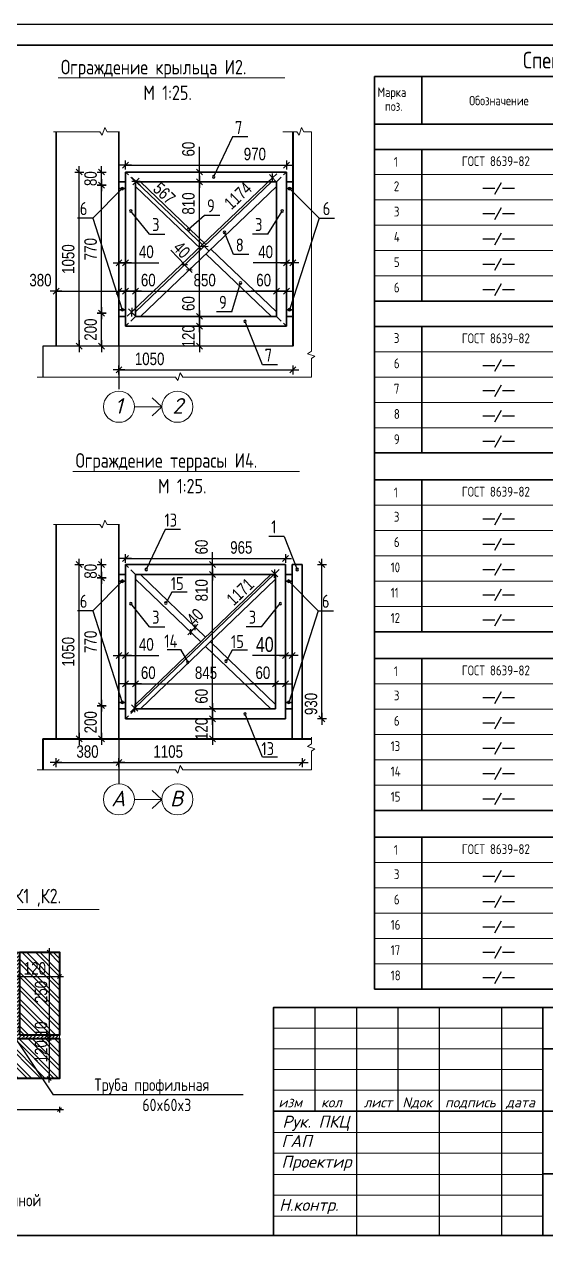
# Model space of a CAD drawing. Extents: x -12289450 to -10763036, y -7834513 to -6150123.
# Drawn here: x -11080028 to -11073734, y -7686924 to -7672261 of the extents above; entities that cross this region are included whole.
import ezdxf

# ---------------------------------------------------------------- set-up
doc = ezdxf.new("R2010")
doc.units = 0
doc.header["$LTSCALE"] = 25
doc.linetypes.add('CENTER', pattern=[50.8, 31.75, -6.35, 6.35, -6.35])
doc.linetypes.add('HIDDEN2', pattern=[4.7625, 3.175, -1.5875])
for name, color, linetype in [('004-ВСПЛИНИИ', 15, 'Continuous'), ('005-РАЗМЕРЫ', 252, 'Continuous'), ('008-ШТРИХОВКА', 252, 'Continuous'), ('014-ОСИ', 251, 'CENTER'), ('Annotation - Text', 7, 'Continuous'), ('ArchiCAD', 7, 'Continuous'), ('EEE', 7, 'Continuous'), ('kassa', 7, 'Continuous'), ('Новое', 51, 'Continuous')]:
    doc.layers.add(name, color=color, linetype=linetype)
doc.layers.add('Рамка', color=7, linetype='Continuous', lineweight=0)
doc.layers.add('СТЕНЫ', color=5, linetype='Continuous', lineweight=40)
doc.styles.add('gismo', font='isocpeui.ttf')
doc.styles.add('GOST 2.304', font='cs_gost2304.shx')
doc.styles.add('TXT0', font='txt', dxfattribs={"width": 0.8})

# ---------------------------------------------------------------- blocks, each defined once
blk = doc.blocks.new('A8MITTA', base_point=(3180, 3140))
for p, q in [((3160, 3140), (3200, 3140)), ((3170, 3130), (3190, 3150)), ((3180, 3155), (3180, 3125))]:
    blk.add_line(p, q)

msp = doc.modelspace()

# ---------------------------------------------------------------- hatches: boundary and pattern name
at = {"layer": '005-РАЗМЕРЫ', "ltscale": 4}
h = msp.add_hatch(dxfattribs=at)
h.set_pattern_fill('ANSI32', color=256, scale=12, angle=90, style=0)
h.set_pattern_definition([(135, (-11081121.85, -7684967.11), (-80.8223, -80.8223), []), (135, (-11081121.85, -7684913.23), (-80.822, -80.822), [])])
h.paths.add_polyline_path([(-11080121.8, -7683447.1), (-11081121.8, -7683447.1), (-11081121.8, -7683738.3), (-11081073.8, -7683738.3), (-11080121.8, -7683738.3)])
h.paths.add_polyline_path([(-11080361.8, -7683738.3), (-11081121.8, -7683738.3), (-11081121.8, -7683774.3), (-11081121.8, -7683927.1), (-11080361.8, -7683927.1)])
h.paths.add_polyline_path([(-11080121.8, -7683738.3), (-11080129.8, -7683738.3), (-11080169.8, -7683738.3), (-11080361.8, -7683738.3), (-11080361.8, -7683927.1), (-11080121.8, -7683927.1)])
h.paths.add_polyline_path([(-11079728.7, -7683447.1), (-11079764.7, -7683447.1), (-11080081.8, -7683447.1), (-11080081.8, -7683738.3), (-11080033.8, -7683738.3), (-11079728.7, -7683738.3)])
h.paths.add_polyline_path([(-11079728.7, -7683738.3), (-11080081.8, -7683738.3), (-11080081.8, -7684207), (-11079728.7, -7684207.1)])
h.paths.add_polyline_path([(-11079601.8, -7683738.3), (-11079649.8, -7683738.3), (-11079728.7, -7683738.3), (-11079728.7, -7684207.1), (-11079601.8, -7684207.1)])
h.paths.add_polyline_path([(-11079601.8, -7683447.1), (-11079728.7, -7683447.1), (-11079728.7, -7683495.1), (-11079728.7, -7683738.3), (-11079601.8, -7683738.3), (-11079601.8, -7683702.3)])
h.paths.add_polyline_path([(-11079601.8, -7684207.1), (-11079728.7, -7684207.1), (-11079728.7, -7684447.1), (-11079601.8, -7684447.1)])
h.paths.add_polyline_path([(-11079728.7, -7684207.1), (-11080081.8, -7684207), (-11080081.8, -7684447.1), (-11079728.7, -7684447.1), (-11079728.7, -7684439.1), (-11079728.7, -7684399.1)])
h.paths.add_polyline_path([(-11080641.8, -7684206.9), (-11081121.8, -7684206.8), (-11081121.8, -7684431.1), (-11081073.8, -7684431.1), (-11080641.8, -7684431.1), (-11080641.8, -7684395.1)])
h.paths.add_polyline_path([(-11080641.8, -7683967.1), (-11081121.8, -7683967.1), (-11081121.8, -7684206.8), (-11080641.8, -7684206.9)])
h.paths.add_polyline_path([(-11080641.8, -7684431.1), (-11080689.8, -7684431.1), (-11081121.8, -7684431.1), (-11081121.8, -7684467.1), (-11081121.8, -7684967.1), (-11080641.8, -7684967.1)])
h.paths.add_polyline_path([(-11080361.8, -7684487.1), (-11080601.8, -7684487.1), (-11080601.8, -7684702.8), (-11080597.6, -7684707.1), (-11080601.8, -7684707.1), (-11080601.8, -7684967.1), (-11080361.8, -7684967.1)])
h.paths.add_polyline_path([(-11080135.1, -7684487.1), (-11080361.8, -7684487.1), (-11080361.8, -7684967.1), (-11079814.7, -7684967.1)])
h.paths.add_polyline_path([(-11079728.7, -7684487.1), (-11080135.1, -7684487.1), (-11079814.7, -7684967.1), (-11079728.7, -7684967.1), (-11079728.7, -7684919.1)])
h.paths.add_polyline_path([(-11079601.8, -7684487.1), (-11079728.7, -7684487.1), (-11079728.7, -7684535.1), (-11079728.7, -7684967.1), (-11079692.7, -7684967.1), (-11079601.8, -7684967.1)])
h.paths.add_polyline_path([(-11080884.4, -7683552.3), (-11080584.4, -7683552.3), (-11080584.4, -7683732.3), (-11080884.4, -7683732.3)], flags=24)
h.paths.add_polyline_path([(-11080295, -7683552.3), (-11080123, -7683552.3), (-11080123, -7683732.3), (-11080295, -7683732.3)], flags=24)
h.paths.add_polyline_path([(-11080033.7, -7683552.3), (-11079765.7, -7683552.3), (-11079765.7, -7683732.3), (-11080033.7, -7683732.3)], flags=24)
h.paths.add_polyline_path([(-11079914.7, -7684075.6), (-11079914.7, -7683775.6), (-11079734.7, -7683775.6), (-11079734.7, -7684075.6)], flags=24)
h.paths.add_polyline_path([(-11079914.7, -7684457.1), (-11079914.7, -7684285.1), (-11079734.7, -7684285.1), (-11079734.7, -7684457.1)], flags=9)
h.paths.add_polyline_path([(-11081073.7, -7684245.1), (-11080805.7, -7684245.1), (-11080805.7, -7684425.1), (-11081073.7, -7684425.1)], flags=24)
h.paths.add_polyline_path([(-11079914.7, -7684774.9), (-11079914.7, -7684506.9), (-11079734.7, -7684506.9), (-11079734.7, -7684774.9)], flags=24)
at = {"layer": '008-ШТРИХОВКА', "ltscale": 4}
h = msp.add_hatch(dxfattribs=at)
h.set_pattern_fill('ANSI35', color=256, scale=10, style=0)
h.set_pattern_definition([(45, (-11081121.85, -7684967.11), (-44.9013, 44.9013), []), (45, (-11081076.95, -7684967.11), (-44.9013, 44.9013), [79.375, -15.875, 0, -15.875])])
h.paths.add_polyline_path([(-11080081.8, -7683738.3), (-11080121.8, -7683738.3), (-11080121.8, -7683927.1), (-11080361.8, -7683927.1), (-11080361.8, -7684047.1), (-11080201.8, -7684047.1), (-11080201.8, -7684207), (-11080081.8, -7684207)])
h.paths.add_polyline_path([(-11080361.8, -7683927.1), (-11081121.8, -7683927.1), (-11081121.8, -7683967.1), (-11080641.8, -7683967.1), (-11080641.8, -7684206.9), (-11080521.8, -7684206.9), (-11080521.8, -7684047.1), (-11080361.8, -7684047.1)])
h.paths.add_polyline_path([(-11080521.8, -7684206.9), (-11080641.8, -7684206.9), (-11080641.8, -7684967.1), (-11080601.8, -7684967.1), (-11080601.8, -7684487.1), (-11080361.8, -7684487.1), (-11080361.8, -7684367.1), (-11080521.8, -7684367.1)])
h.paths.add_polyline_path([(-11080081.8, -7684207), (-11080201.8, -7684207), (-11080201.8, -7684367.1), (-11080215.2, -7684367.1), (-11080135.1, -7684487.1), (-11079728.7, -7684487.1), (-11079728.7, -7684447.1), (-11080081.8, -7684447.1)])
h.paths.add_polyline_path([(-11080215.2, -7684367.1), (-11080361.8, -7684367.1), (-11080361.8, -7684487.1), (-11080135.1, -7684487.1)])
h.paths.add_polyline_path([(-11079601.8, -7684447.1), (-11079728.7, -7684447.1), (-11079728.7, -7684487.1), (-11079601.8, -7684487.1)])
h.paths.add_polyline_path([(-11080081.8, -7683447.1), (-11080121.8, -7683447.1), (-11080121.8, -7683738.3), (-11080081.8, -7683738.3)])

# ---------------------------------------------------------------- linework, layer by layer
at = {"lineweight": 25, "ltscale": 20}
for p, q in [((-11077513.6, -7673619.3), (-11077742.7, -7674099.4)), ((-11077328.9, -7673619.3), (-11077513.6, -7673619.3)), ((-11079201.5, -7674597.2), (-11078844.7, -7674241.4)), ((-11076469.6, -7674597.2), (-11076826.5, -7674241.4)), ((-11079201.5, -7674597.2), (-11079386.2, -7674597.2)), ((-11079201.5, -7674597.2), (-11078844.7, -7675701.4)), ((-11078516.2, -7674789.1), (-11078741.6, -7674511.6)), ((-11077850.9, -7674564.1), (-11078045.6, -7674736.2)), ((-11077666.3, -7674564.1), (-11077850.9, -7674564.1)), ((-11077086.9, -7674789.1), (-11076915, -7674511.6)), ((-11076469.6, -7674597.2), (-11076826.5, -7675701.4)), ((-11076469.6, -7674597.2), (-11076284.9, -7674597.2)), ((-11078516.2, -7674789.1), (-11078331.5, -7674789.1)), ((-11077503.5, -7675036.3), (-11077611.1, -7674768.5)), ((-11077086.9, -7674789.1), (-11077271.6, -7674789.1)), ((-11077318.9, -7675036.3), (-11077503.5, -7675036.3)), ((-11077521.2, -7675727), (-11077418, -7675378.4)), ((-11077521.2, -7675727), (-11077705.8, -7675727)), ((-11077154.6, -7676364), (-11077363.6, -7675842.5)), ((-11076969.9, -7676364), (-11077154.6, -7676364)), ((-11078326.7, -7678352.5), (-11078555.8, -7678832.5)), ((-11078142, -7678352.5), (-11078326.7, -7678352.5)), ((-11076892.5, -7678433.3), (-11077077.2, -7678433.3)), ((-11076892.5, -7678433.3), (-11076733.8, -7678832.5)), ((-11079201.5, -7679330.4), (-11078844.7, -7678974.6)), ((-11076479.6, -7679330.4), (-11076836.5, -7678974.6)), ((-11078244.9, -7679104.3), (-11078319.2, -7679237.7)), ((-11078060.2, -7679104.3), (-11078244.9, -7679104.3)), ((-11078516.2, -7679522.3), (-11078741.6, -7679244.8)), ((-11077163.1, -7679522.3), (-11076937.7, -7679244.8)), ((-11079201.5, -7679330.4), (-11079386.2, -7679330.4)), ((-11079201.5, -7679330.4), (-11078844.7, -7680434.6)), ((-11076479.6, -7679330.4), (-11076836.5, -7680434.6)), ((-11076479.6, -7679330.4), (-11076294.9, -7679330.4)), ((-11078516.2, -7679522.3), (-11078331.5, -7679522.3)), ((-11077163.1, -7679522.3), (-11077347.8, -7679522.3)), ((-11078301.4, -7679797.1), (-11078141.6, -7679797.1)), ((-11078141.6, -7679797.1), (-11078055, -7679951.7)), ((-11077518.4, -7679804.1), (-11077592.7, -7679937.5)), ((-11077333.8, -7679804.1), (-11077518.4, -7679804.1)), ((-11077154.6, -7681097.2), (-11077363.6, -7680575.7)), ((-11076969.9, -7681097.2), (-11077154.6, -7681097.2)), ((-11080241.8, -7684327.1), (-11079681, -7685167.6)), ((-11077385.1, -7685167.6), (-11079681, -7685167.6))]:
    msp.add_line(p, q, dxfattribs=at)
for centre, start, end in [((-11077742.7, -7674099.4), 0, 180), ((-11077742.7, -7674099.4), 180, 0), ((-11078844.7, -7674241.4), 0, 180), ((-11078844.7, -7674241.4), 180, 0), ((-11076826.5, -7674241.4), 0, 180), ((-11076826.5, -7674241.4), 180, 0), ((-11078741.6, -7674511.6), 0, 180), ((-11078741.6, -7674511.6), 180, 0), ((-11076915, -7674511.6), 0, 180), ((-11076915, -7674511.6), 180, 0), ((-11078045.6, -7674736.2), 0, 180), ((-11078045.6, -7674736.2), 180, 0), ((-11077611.1, -7674768.5), 0, 180), ((-11077611.1, -7674768.5), 180, 0), ((-11077418, -7675378.4), 0, 180), ((-11077418, -7675378.4), 180, 0), ((-11078844.7, -7675701.4), 0, 180), ((-11078844.7, -7675701.4), 180, 0), ((-11076826.5, -7675701.4), 0, 180), ((-11076826.5, -7675701.4), 180, 0), ((-11077363.6, -7675842.5), 0, 180), ((-11077363.6, -7675842.5), 180, 0), ((-11078555.8, -7678832.5), 0, 180), ((-11078555.8, -7678832.5), 180, 0), ((-11076733.8, -7678832.5), 0, 180), ((-11076733.8, -7678832.5), 180, 0), ((-11078844.7, -7678974.6), 0, 180), ((-11078844.7, -7678974.6), 180, 0), ((-11076836.5, -7678974.6), 0, 180), ((-11076836.5, -7678974.6), 180, 0), ((-11078741.6, -7679244.8), 0, 180), ((-11078741.6, -7679244.8), 180, 0), ((-11078319.2, -7679237.7), 0, 180), ((-11078319.2, -7679237.7), 180, 0), ((-11076937.7, -7679244.8), 0, 180), ((-11076937.7, -7679244.8), 180, 0), ((-11078055, -7679951.7), 0, 180), ((-11078055, -7679951.7), 180, 0), ((-11077592.7, -7679937.5), 0, 180), ((-11077592.7, -7679937.5), 180, 0), ((-11078844.7, -7680434.6), 0, 180), ((-11078844.7, -7680434.6), 180, 0), ((-11076836.5, -7680434.6), 0, 180), ((-11076836.5, -7680434.6), 180, 0), ((-11077363.6, -7680575.7), 0, 180), ((-11077363.6, -7680575.7), 180, 0)]:
    msp.add_arc(centre, 15, start, end, dxfattribs=at)
at = {"layer": '004-ВСПЛИНИИ', "color": 0, "lineweight": 0}
for p, q in [((-11079676.5, -7673556), (-11079115.2, -7673556)), ((-11079115.2, -7673556), (-11079087.1, -7673596.7)), ((-11079087.1, -7673596.7), (-11079056.4, -7673506.5)), ((-11079056.4, -7673506.5), (-11079027.4, -7673556)), ((-11079027.4, -7673556), (-11078879.2, -7673556)), ((-11076908.4, -7673556), (-11076739.8, -7673556)), ((-11076739.8, -7673556), (-11076711.7, -7673596.7)), ((-11076711.7, -7673596.7), (-11076680.9, -7673506.5)), ((-11076680.9, -7673506.5), (-11076651.9, -7673556)), ((-11076651.9, -7673556), (-11076561.3, -7673556)), ((-11076561.3, -7676202.9), (-11076561.3, -7673556)), ((-11076610.7, -7676231.8), (-11076561.3, -7676202.9)), ((-11076520.6, -7676262.6), (-11076610.7, -7676231.8)), ((-11076561.3, -7676290.7), (-11076520.6, -7676262.6)), ((-11076561.3, -7676513.6), (-11076561.3, -7676290.7)), ((-11079870.7, -7676513.6), (-11078203.3, -7676513.6)), ((-11078203.3, -7676513.6), (-11078175.2, -7676554.4)), ((-11078175.2, -7676554.4), (-11078144.4, -7676464.2)), ((-11078144.4, -7676464.2), (-11078115.4, -7676513.6)), ((-11078115.4, -7676513.6), (-11076561.3, -7676513.6)), ((-11079087.1, -7678329.9), (-11079056.4, -7678239.7)), ((-11079056.4, -7678239.7), (-11079027.4, -7678289.2)), ((-11079676.5, -7678289.2), (-11079115.2, -7678289.2)), ((-11079115.2, -7678289.2), (-11079087.1, -7678329.9)), ((-11079027.4, -7678289.2), (-11078879.2, -7678289.2)), ((-11076561.3, -7680936), (-11076561.3, -7680852.2)), ((-11076610.7, -7680965), (-11076561.3, -7680936)), ((-11076520.6, -7680995.8), (-11076610.7, -7680965)), ((-11076561.3, -7681023.9), (-11076520.6, -7680995.8)), ((-11076561.3, -7681246.8), (-11076561.3, -7681023.9)), ((-11078175.2, -7681287.5), (-11078144.4, -7681197.3)), ((-11078144.4, -7681197.3), (-11078115.4, -7681246.8)), ((-11079870.7, -7681246.8), (-11078203.3, -7681246.8)), ((-11078203.3, -7681246.8), (-11078175.2, -7681287.5)), ((-11078115.4, -7681246.8), (-11076561.3, -7681246.8))]:
    msp.add_line(p, q, dxfattribs=at)
at = {"layer": '004-ВСПЛИНИИ', "color": 12, "lineweight": 35}
for p, q in [((-11078884.7, -7674161.4), (-11078804.7, -7674161.4)), ((-11078884.7, -7674241.4), (-11078884.7, -7674161.4)), ((-11078804.7, -7674041.4), (-11076864.7, -7674041.4)), ((-11078804.7, -7675901.4), (-11078804.7, -7674041.4)), ((-11078804.7, -7674161.4), (-11078804.7, -7674241.4)), ((-11078684.7, -7675726.2), (-11077042.7, -7674161.4)), ((-11078626.7, -7674161.4), (-11078684.7, -7674161.4)), ((-11078684.7, -7674161.4), (-11078684.7, -7674216.7)), ((-11078684.7, -7674161.4), (-11076984.7, -7674161.4)), ((-11078684.7, -7675781.4), (-11078684.7, -7674161.4)), ((-11077834.7, -7674916.2), (-11078626.7, -7674161.4)), ((-11077042.7, -7674161.4), (-11076984.7, -7674161.4)), ((-11076984.7, -7674161.4), (-11076984.7, -7674216.7)), ((-11076984.7, -7674161.4), (-11076984.7, -7675781.4)), ((-11076864.7, -7674041.4), (-11076864.7, -7675901.4)), ((-11076784.7, -7674161.4), (-11076864.7, -7674161.4)), ((-11076864.7, -7674161.4), (-11076864.7, -7674241.4)), ((-11076784.7, -7674241.4), (-11076784.7, -7674161.4)), ((-11078804.7, -7674241.4), (-11078884.7, -7674241.4)), ((-11078684.7, -7674216.7), (-11077892.7, -7674971.4)), ((-11076984.7, -7674216.7), (-11078626.7, -7675781.4)), ((-11076864.7, -7674241.4), (-11076784.7, -7674241.4)), ((-11077834.7, -7675026.7), (-11077042.7, -7675781.4)), ((-11076984.7, -7675726.2), (-11077776.7, -7674971.4)), ((-11078804.7, -7675701.4), (-11078884.7, -7675701.4)), ((-11078884.7, -7675701.4), (-11078884.7, -7675781.4)), ((-11078884.7, -7675781.4), (-11078804.7, -7675781.4)), ((-11078804.7, -7675781.4), (-11078804.7, -7675701.4)), ((-11078684.7, -7675781.4), (-11078684.7, -7675726.2)), ((-11078626.7, -7675781.4), (-11078684.7, -7675781.4)), ((-11076984.7, -7675781.4), (-11078684.7, -7675781.4)), ((-11077042.7, -7675781.4), (-11076984.7, -7675781.4)), ((-11076984.7, -7675781.4), (-11076984.7, -7675726.2)), ((-11076864.7, -7675781.4), (-11076864.7, -7675701.4)), ((-11076864.7, -7675701.4), (-11076784.7, -7675701.4)), ((-11076784.7, -7675781.4), (-11076864.7, -7675781.4)), ((-11076784.7, -7675701.4), (-11076784.7, -7675781.4)), ((-11076864.7, -7675901.4), (-11078804.7, -7675901.4)), ((-11078804.7, -7678774.6), (-11076874.7, -7678774.6)), ((-11078804.7, -7680634.6), (-11078804.7, -7678774.6)), ((-11076874.7, -7678774.6), (-11076874.7, -7680634.6)), ((-11076794.7, -7680874.6), (-11076794.7, -7678774.6)), ((-11076794.7, -7678774.6), (-11076674.7, -7678774.6)), ((-11076674.7, -7678774.6), (-11076674.7, -7680874.6)), ((-11078884.7, -7678894.6), (-11078804.7, -7678894.6)), ((-11078884.7, -7678974.6), (-11078884.7, -7678894.6)), ((-11078804.7, -7678974.6), (-11078884.7, -7678974.6)), ((-11078804.7, -7678894.6), (-11078804.7, -7678974.6)), ((-11078626.9, -7678894.6), (-11078684.7, -7678894.6)), ((-11078684.7, -7678894.6), (-11078684.7, -7678950)), ((-11078684.7, -7680459.4), (-11077052.5, -7678894.6)), ((-11078684.7, -7678894.6), (-11076994.7, -7678894.6)), ((-11078684.7, -7680514.6), (-11078684.7, -7678894.6)), ((-11078684.7, -7678950), (-11077897.4, -7679704.7)), ((-11077839.7, -7679649.3), (-11078626.9, -7678894.6)), ((-11076994.7, -7678950), (-11078626.9, -7680514.6)), ((-11077052.5, -7678894.6), (-11076994.7, -7678894.6)), ((-11076994.7, -7678894.6), (-11076994.7, -7678950)), ((-11076994.7, -7678894.6), (-11076994.7, -7680514.6)), ((-11076794.7, -7678894.6), (-11076874.7, -7678894.6)), ((-11076874.7, -7678894.6), (-11076874.7, -7678974.6)), ((-11076874.7, -7678974.6), (-11076794.7, -7678974.6)), ((-11076794.7, -7678974.6), (-11076794.7, -7678894.6)), ((-11076994.7, -7680459.4), (-11077781.9, -7679704.7)), ((-11077839.7, -7679760), (-11077052.5, -7680514.6)), ((-11078804.7, -7680434.6), (-11078884.7, -7680434.6)), ((-11078884.7, -7680434.6), (-11078884.7, -7680514.6)), ((-11078804.7, -7680514.6), (-11078804.7, -7680434.6)), ((-11078684.7, -7680514.6), (-11078684.7, -7680459.4)), ((-11076994.7, -7680514.6), (-11076994.7, -7680459.4)), ((-11076874.7, -7680514.6), (-11076874.7, -7680434.6)), ((-11076874.7, -7680434.6), (-11076794.7, -7680434.6)), ((-11076794.7, -7680434.6), (-11076794.7, -7680514.6)), ((-11078884.7, -7680514.6), (-11078804.7, -7680514.6)), ((-11078626.9, -7680514.6), (-11078684.7, -7680514.6)), ((-11076994.7, -7680514.6), (-11078684.7, -7680514.6)), ((-11077052.5, -7680514.6), (-11076994.7, -7680514.6)), ((-11076794.7, -7680514.6), (-11076874.7, -7680514.6)), ((-11076874.7, -7680634.6), (-11078804.7, -7680634.6)), ((-11076674.7, -7680874.6), (-11076794.7, -7680874.6))]:
    msp.add_line(p, q, dxfattribs=at)
at = {"layer": '004-ВСПЛИНИИ', "color": 12, "linetype": 'HIDDEN2', "lineweight": 0}
for p, q in [((-11078684.7, -7674161.4), (-11078804.7, -7674041.4)), ((-11076984.7, -7674161.4), (-11076864.7, -7674041.4)), ((-11078684.7, -7675781.4), (-11078804.7, -7675901.4)), ((-11076984.7, -7675781.4), (-11076864.7, -7675901.4)), ((-11078684.7, -7678894.6), (-11078804.7, -7678774.6)), ((-11078684.7, -7680514.6), (-11078804.7, -7680634.6))]:
    msp.add_line(p, q, dxfattribs=at)
at = {"layer": '005-РАЗМЕРЫ', "ltscale": 1.2}
for p, q in [((-11077914.2, -7674041.4), (-11077914.2, -7673737.8)), ((-11078804.7, -7673957.7), (-11076864.7, -7673957.7)), ((-11079364.9, -7676137.8), (-11079364.9, -7674045)), ((-11079094.9, -7674197.8), (-11079094.9, -7674045)), ((-11078729.8, -7675728.9), (-11077035, -7674113.8)), ((-11078676.5, -7674158.1), (-11077860.7, -7674935.5)), ((-11077914.2, -7674157.8), (-11077914.2, -7674045)), ((-11077914.2, -7675777.8), (-11077914.2, -7674165)), ((-11079094.9, -7675737.8), (-11079094.9, -7674205)), ((-11078888.3, -7675136.4), (-11078891.9, -7675136.4)), ((-11078801.1, -7675136.4), (-11078404.5, -7675136.4)), ((-11076868.3, -7675136.4), (-11077264.9, -7675136.4)), ((-11076781.1, -7675136.4), (-11076777.5, -7675136.4)), ((-11079641.1, -7675477.5), (-11078888.3, -7675477.5)), ((-11078801.1, -7675477.5), (-11078688.3, -7675477.5)), ((-11078684.7, -7675477.5), (-11078381.1, -7675477.5)), ((-11078681.1, -7675477.5), (-11076988.3, -7675477.5)), ((-11077914.2, -7675781.4), (-11077914.2, -7675477.8)), ((-11076984.7, -7675477.5), (-11077288.3, -7675477.5)), ((-11076868.3, -7675477.5), (-11076981.1, -7675477.5)), ((-11079094.9, -7676137.8), (-11079094.9, -7675745)), ((-11077914.2, -7675897.8), (-11077914.2, -7675785)), ((-11077914.2, -7675905), (-11077914.2, -7676137.8)), ((-11078881.1, -7676427.1), (-11076788.3, -7676427.1)), ((-11078804.7, -7678700.6), (-11076874.7, -7678700.6)), ((-11077755.9, -7678774.6), (-11077755.9, -7678622.8)), ((-11079364.9, -7680871), (-11079364.9, -7678778.2)), ((-11079094.9, -7678931), (-11079094.9, -7678778.2)), ((-11077755.9, -7678891), (-11077755.9, -7678778.2)), ((-11076434.9, -7680631), (-11076434.9, -7678778.2)), ((-11079094.9, -7680471), (-11079094.9, -7678938.2)), ((-11078692.8, -7680501), (-11077008, -7678885.9)), ((-11077755.9, -7680511), (-11077755.9, -7678898.2)), ((-11078888.3, -7679869.5), (-11078891.9, -7679869.5)), ((-11078801.1, -7679869.5), (-11078404.5, -7679869.5)), ((-11076878.3, -7679869.5), (-11077274.9, -7679869.5)), ((-11076791.1, -7679869.5), (-11076787.5, -7679869.5)), ((-11078801.1, -7680210.7), (-11078688.3, -7680210.7)), ((-11078684.7, -7680210.7), (-11078381.1, -7680210.7)), ((-11078681.1, -7680210.7), (-11076998.3, -7680210.7)), ((-11077755.9, -7680514.6), (-11077755.9, -7680211)), ((-11076994.7, -7680210.7), (-11077298.3, -7680210.7)), ((-11076878.3, -7680210.7), (-11076991.1, -7680210.7)), ((-11079094.9, -7680871), (-11079094.9, -7680478.2)), ((-11077755.9, -7680631), (-11077755.9, -7680518.2)), ((-11077755.9, -7680638.2), (-11077755.9, -7680871)), ((-11079641.1, -7681160.3), (-11078888.3, -7681160.3)), ((-11078881.1, -7681160.3), (-11076674.7, -7681160.3))]:
    msp.add_line(p, q, dxfattribs=at)
at = {"layer": '005-РАЗМЕРЫ', "ltscale": 4}
for p, q in [((-11079728.7, -7683407.7), (-11079728.7, -7684984.6)), ((-11081121.8, -7683738.3), (-11079601.8, -7683738.3)), ((-11081121.8, -7685344.4), (-11079601.8, -7685344.4))]:
    msp.add_line(p, q, dxfattribs=at)
at = {"layer": '008-ШТРИХОВКА', "ltscale": 3}
for p, q in [((-11078091.4, -7675160.8), (-11078259.5, -7674984.3)), ((-11078037.8, -7675217), (-11078089.7, -7675162.5)), ((-11077967.2, -7679530.3), (-11078019.3, -7679584.6))]:
    msp.add_line(p, q, dxfattribs=at)
at = {"layer": '014-ОСИ'}
for p, q in [((-11078884.7, -7675865.6), (-11078884.7, -7676683.3)), ((-11078884.7, -7675865.6), (-11078884.7, -7676683.3)), ((-11078884.7, -7680786.6), (-11078884.7, -7681416.5)), ((-11078884.7, -7680786.6), (-11078884.7, -7681416.5))]:
    msp.add_line(p, q, dxfattribs=at)
at = {"layer": 'Annotation - Text', "color": 0, "lineweight": 20}
for p, q in [((-11078367.3, -7681604.3), (-11078486.2, -7681496.5)), ((-11078696.8, -7681604.3), (-11078367.3, -7681604.3)), ((-11078367.3, -7681604.3), (-11078486.2, -7681712.1))]:
    msp.add_line(p, q, dxfattribs=at)
at = {"layer": 'Annotation - Text', "color": 0, "lineweight": 25}
for points in [[(-11074348.6, -7674308.9), (-11074266.4, -7674166.1)], [(-11074492.5, -7674237), (-11074347, -7674237)], [(-11074255.4, -7674237), (-11074110, -7674237)], [(-11074492.5, -7674542), (-11074347, -7674542)], [(-11074348.6, -7674613.9), (-11074266.4, -7674471.2)], [(-11074255.4, -7674542), (-11074110, -7674542)], [(-11074492.5, -7674847.1), (-11074347, -7674847.1)], [(-11074348.6, -7674918.9), (-11074266.4, -7674776.2)], [(-11074255.4, -7674847.1), (-11074110, -7674847.1)], [(-11074492.5, -7675152.1), (-11074347, -7675152.1)], [(-11074348.6, -7675224), (-11074266.4, -7675081.2)], [(-11074255.4, -7675152.1), (-11074110, -7675152.1)], [(-11074492.5, -7675457.1), (-11074347, -7675457.1)], [(-11074348.6, -7675529), (-11074266.4, -7675386.2)], [(-11074255.4, -7675457.1), (-11074110, -7675457.1)], [(-11074492.5, -7676372.2), (-11074347, -7676372.2)], [(-11074348.6, -7676444.1), (-11074266.4, -7676301.3)], [(-11074255.4, -7676372.2), (-11074110, -7676372.2)], [(-11074348.6, -7676749.1), (-11074266.4, -7676606.3)], [(-11074492.5, -7676677.2), (-11074347, -7676677.2)], [(-11074255.4, -7676677.2), (-11074110, -7676677.2)], [(-11074348.6, -7677054.1), (-11074266.4, -7676911.4)], [(-11074492.5, -7676982.2), (-11074347, -7676982.2)], [(-11074255.4, -7676982.2), (-11074110, -7676982.2)], [(-11074348.6, -7677359.1), (-11074266.4, -7677216.4)], [(-11074492.5, -7677287.3), (-11074347, -7677287.3)], [(-11074255.4, -7677287.3), (-11074110, -7677287.3)], [(-11074492.5, -7678221.4), (-11074347, -7678221.4)], [(-11074348.6, -7678293.3), (-11074266.4, -7678150.5)], [(-11074255.4, -7678221.4), (-11074110, -7678221.4)], [(-11074492.5, -7678526.4), (-11074347, -7678526.4)], [(-11074348.6, -7678598.3), (-11074266.4, -7678455.6)], [(-11074255.4, -7678526.4), (-11074110, -7678526.4)], [(-11074492.5, -7678831.5), (-11074347, -7678831.5)], [(-11074348.6, -7678903.3), (-11074266.4, -7678760.6)], [(-11074255.4, -7678831.5), (-11074110, -7678831.5)], [(-11074492.5, -7679136.5), (-11074347, -7679136.5)], [(-11074348.6, -7679208.4), (-11074266.4, -7679065.6)], [(-11074255.4, -7679136.5), (-11074110, -7679136.5)], [(-11074492.5, -7679441.5), (-11074347, -7679441.5)], [(-11074348.6, -7679513.4), (-11074266.4, -7679370.7)], [(-11074255.4, -7679441.5), (-11074110, -7679441.5)], [(-11074348.6, -7680447.5), (-11074266.4, -7680304.8)], [(-11074492.5, -7680375.7), (-11074347, -7680375.7)], [(-11074255.4, -7680375.7), (-11074110, -7680375.7)], [(-11074348.6, -7680752.6), (-11074266.4, -7680609.8)], [(-11074492.5, -7680680.7), (-11074347, -7680680.7)], [(-11074255.4, -7680680.7), (-11074110, -7680680.7)], [(-11074348.6, -7681057.6), (-11074266.4, -7680914.8)], [(-11074492.5, -7680985.7), (-11074347, -7680985.7)], [(-11074255.4, -7680985.7), (-11074110, -7680985.7)], [(-11074492.5, -7681290.7), (-11074347, -7681290.7)], [(-11074348.6, -7681362.6), (-11074266.4, -7681219.9)], [(-11074255.4, -7681290.7), (-11074110, -7681290.7)], [(-11074492.5, -7681595.8), (-11074347, -7681595.8)], [(-11074348.6, -7681667.6), (-11074266.4, -7681524.9)], [(-11074255.4, -7681595.8), (-11074110, -7681595.8)], [(-11074492.5, -7682529.9), (-11074347, -7682529.9)], [(-11074348.6, -7682601.8), (-11074266.4, -7682459)], [(-11074255.4, -7682529.9), (-11074110, -7682529.9)], [(-11074348.6, -7682906.8), (-11074266.4, -7682764.1)], [(-11074492.5, -7682834.9), (-11074347, -7682834.9)], [(-11074255.4, -7682834.9), (-11074110, -7682834.9)], [(-11074348.6, -7683211.8), (-11074266.4, -7683069.1)], [(-11074492.5, -7683140), (-11074347, -7683140)], [(-11074255.4, -7683140), (-11074110, -7683140)], [(-11074348.6, -7683516.9), (-11074266.4, -7683374.1)], [(-11074492.5, -7683445), (-11074347, -7683445)], [(-11074255.4, -7683445), (-11074110, -7683445)], [(-11074348.6, -7683821.9), (-11074266.4, -7683679.2)], [(-11074492.5, -7683750), (-11074347, -7683750)], [(-11074255.4, -7683750), (-11074110, -7683750)]]:
    msp.add_lwpolyline(points, dxfattribs=at)
at = {"layer": 'Annotation - Text', "color": 0, "lineweight": 20}
for points in [[(-11078367.3, -7676871.1), (-11078486.2, -7676763.3)], [(-11078696.8, -7676871.1), (-11078367.3, -7676871.1)], [(-11078367.3, -7676871.1), (-11078486.2, -7676979)]]:
    msp.add_lwpolyline(points, dxfattribs=at)
for centre in [(-11078884.7, -7676871.1), (-11078179.5, -7676871.1), (-11078884.7, -7681604.3), (-11078179.5, -7681604.3)]:
    msp.add_circle(centre, 187.8, dxfattribs=at)
at = {"layer": 'ArchiCAD', "color": 7, "linetype": 'Continuous', "lineweight": 35}
for p, q in [((-11075802.2, -7672891.3), (-11067769.3, -7672891.3)), ((-11075802.2, -7672891.3), (-11075802.2, -7683891.3)), ((-11075230.3, -7672891.3), (-11075230.3, -7673463.2)), ((-11075802.2, -7673463.2), (-11067769.3, -7673463.2)), ((-11075802.2, -7673768.2), (-11067769.3, -7673768.2)), ((-11075230.3, -7673768.2), (-11075230.3, -7675598.4)), ((-11075802.2, -7675598.4), (-11067769.3, -7675598.4)), ((-11075802.2, -7675903.4), (-11067769.3, -7675903.4)), ((-11075230.3, -7675903.4), (-11075230.3, -7677428.5)), ((-11075802.2, -7677428.5), (-11067769.3, -7677428.5)), ((-11075802.2, -7677752.6), (-11067769.3, -7677752.6)), ((-11075230.3, -7677752.6), (-11075230.3, -7679582.8)), ((-11075802.2, -7679582.8), (-11067769.3, -7679582.8)), ((-11075802.2, -7679906.9), (-11067769.3, -7679906.9)), ((-11075230.3, -7679906.9), (-11075230.3, -7681737)), ((-11075802.2, -7681737), (-11067769.3, -7681737)), ((-11075802.2, -7682061.1), (-11067769.3, -7682061.1)), ((-11075230.3, -7682061.1), (-11075230.3, -7683891.3)), ((-11075802.2, -7683891.3), (-11067769.3, -7683891.3)), ((-11077019.2, -7684111.1), (-11067769.3, -7684111.1)), ((-11077019.2, -7684111.1), (-11067769.3, -7684111.1)), ((-11073769.2, -7684111.1), (-11073769.2, -7686861)), ((-11073769.2, -7684611.1), (-11067769.3, -7684611.1)), ((-11077019.2, -7685361.1), (-11067769.3, -7685361.1)), ((-11073769.2, -7686119), (-11067769.3, -7686119))]:
    msp.add_line(p, q, dxfattribs=at)
for points in [[(-11087519.2, -7672511.3), (-11067769.3, -7672511.3), (-11067769.3, -7686861.2), (-11087519.2, -7686861.2)], [(-11087519.2, -7672511.3), (-11067769.3, -7672511.3), (-11067769.3, -7686861.2), (-11087519.2, -7686861.2)], [(-11067769.3, -7686861), (-11077019.2, -7686861), (-11077019.2, -7684111.1), (-11067769.3, -7684111.1), (-11067769.3, -7686861)]]:
    msp.add_lwpolyline(points, close=True, dxfattribs=at)
at = {"layer": 'EEE', "lineweight": 15}
for p, q in [((-11079617.5, -7672908.2), (-11076881.7, -7672908.2)), ((-11079440.7, -7677649.7), (-11076705, -7677649.7)), ((-11081785.3, -7682931.8), (-11079124, -7682931.8))]:
    msp.add_line(p, q, dxfattribs=at)
at = {"layer": 'kassa', "lineweight": 15}
for p, q in [((-11077019.2, -7684361.1), (-11073769.2, -7684361.1)), ((-11073769.2, -7684611.1), (-11077019.2, -7684611.1)), ((-11077019.2, -7684861.1), (-11073769.2, -7684861.1)), ((-11077019.2, -7685111.1), (-11073769.2, -7685111.1)), ((-11077019.2, -7685619), (-11073769.2, -7685619)), ((-11077019.2, -7685869), (-11073769.2, -7685869)), ((-11077019.2, -7686126.9), (-11073769.2, -7686126.9)), ((-11077019.2, -7686376.9), (-11073769.2, -7686376.9)), ((-11077019.2, -7686626.9), (-11073769.2, -7686626.9))]:
    msp.add_line(p, q, dxfattribs=at)
at = {"layer": 'Новое', "color": 7, "linetype": 'Continuous'}
for p, q in [((-11077019.2, -7684111.1), (-11077019.2, -7686861)), ((-11077019.2, -7684111.1), (-11077019.2, -7686861)), ((-11076519.2, -7684111.1), (-11076519.2, -7685361.1)), ((-11076019.2, -7684111.1), (-11076019.2, -7686861)), ((-11075519.2, -7684111.1), (-11075519.2, -7685361.1)), ((-11075019.2, -7684111.1), (-11075019.2, -7686861)), ((-11074269.2, -7684111.1), (-11074269.2, -7686861))]:
    msp.add_line(p, q, dxfattribs=at)
msp.add_lwpolyline([(-11088519.2, -7672261.3), (-11067519.3, -7672261.3), (-11067519.3, -7687111.2), (-11088519.2, -7687111.2)], close=True, dxfattribs=at)
msp.add_lwpolyline([(-11088519.2, -7672261.3), (-11067519.3, -7672261.3), (-11067519.3, -7687111.2), (-11088519.2, -7687111.2)], close=True, dxfattribs=at)
at = {"layer": 'Рамка', "color": 0}
for p, q in [((-11075802.2, -7674073.2), (-11067769.3, -7674073.2)), ((-11075802.2, -7674378.3), (-11067769.3, -7674378.3)), ((-11075802.2, -7674683.3), (-11067769.3, -7674683.3)), ((-11075802.2, -7674988.3), (-11067769.3, -7674988.3)), ((-11075802.2, -7675293.4), (-11067769.3, -7675293.4)), ((-11075802.2, -7676208.4), (-11067769.3, -7676208.4)), ((-11075802.2, -7676513.5), (-11067769.3, -7676513.5)), ((-11075802.2, -7676818.5), (-11067769.3, -7676818.5)), ((-11075802.2, -7677123.5), (-11067769.3, -7677123.5)), ((-11075802.2, -7678057.7), (-11067769.3, -7678057.7)), ((-11075802.2, -7678362.7), (-11067769.3, -7678362.7)), ((-11075802.2, -7678667.7), (-11067769.3, -7678667.7)), ((-11075802.2, -7678972.7), (-11067769.3, -7678972.7)), ((-11075802.2, -7679277.8), (-11067769.3, -7679277.8)), ((-11075802.2, -7680211.9), (-11067769.3, -7680211.9)), ((-11075802.2, -7680516.9), (-11067769.3, -7680516.9)), ((-11075802.2, -7680822), (-11067769.3, -7680822)), ((-11075802.2, -7681127), (-11067769.3, -7681127)), ((-11075802.2, -7681432), (-11067769.3, -7681432)), ((-11075802.2, -7682366.2), (-11067769.3, -7682366.2)), ((-11075802.2, -7682671.2), (-11067769.3, -7682671.2)), ((-11075802.2, -7682976.2), (-11067769.3, -7682976.2)), ((-11075802.2, -7683281.2), (-11067769.3, -7683281.2)), ((-11075802.2, -7683586.3), (-11067769.3, -7683586.3)), ((-11075802.2, -7683891.3), (-11067769.3, -7683891.3))]:
    msp.add_line(p, q, dxfattribs=at)
at = {"layer": 'СТЕНЫ', "lineweight": 35, "ltscale": 3}
for p, q in [((-11079644.7, -7673556), (-11079644.7, -7676141.4)), ((-11078884.7, -7676141.4), (-11078884.7, -7673556)), ((-11079644.7, -7678289.2), (-11079644.7, -7680874.6)), ((-11078884.7, -7680874.6), (-11078884.7, -7678289.2))]:
    msp.add_line(p, q, dxfattribs=at)
at = {"layer": 'СТЕНЫ', "ltscale": 3}
for p, q in [((-11076784.7, -7673556), (-11076784.7, -7676141.4)), ((-11079804.7, -7680874.6), (-11079804.7, -7681246.8)), ((-11079804.7, -7680874.6), (-11076561.3, -7680874.6))]:
    msp.add_line(p, q, dxfattribs=at)
at = {"layer": 'СТЕНЫ', "lineweight": 30, "ltscale": 3}
for p, q in [((-11076784.7, -7676141.4), (-11079804.7, -7676141.4)), ((-11079804.7, -7676141.4), (-11079804.7, -7676513.6))]:
    msp.add_line(p, q, dxfattribs=at)
at = {"layer": 'СТЕНЫ', "lineweight": 20, "ltscale": 4}
msp.add_lwpolyline([(-11081121.8, -7684967.1), (-11081121.8, -7683447.1), (-11079601.8, -7683447.1), (-11079601.8, -7684967.1), (-11081121.8, -7684967.1)], dxfattribs=at)
at = {"layer": 'СТЕНЫ', "ltscale": 4}
for points in [[(-11080081.8, -7684447.1), (-11080081.8, -7683447.1), (-11079601.8, -7683447.1), (-11079601.8, -7684447.1)], [(-11080601.8, -7684487.1), (-11079601.8, -7684487.1), (-11079601.8, -7684967.1), (-11080601.8, -7684967.1)]]:
    msp.add_lwpolyline(points, close=True, dxfattribs=at)

# ---------------------------------------------------------------- block references
at = {"layer": '005-РАЗМЕРЫ', "ltscale": 1.2, "xscale": 3.6, "yscale": 3.6, "zscale": 3.6}
for p, rotation in [((-11079364.9, -7674041.4), 90), ((-11079094.9, -7674041.4), 90), ((-11078804.7, -7673957.7), 180), ((-11077914.2, -7674041.4), 90), ((-11077032.4, -7674111.3), 43.61964589832802), ((-11079094.9, -7674201.4), 270), ((-11079094.9, -7674201.4), 90), ((-11078679.1, -7674155.6), 136.3803540812106), ((-11077914.2, -7674161.4), 270), ((-11077914.2, -7674161.4), 90), ((-11077858.1, -7674937.9), 316.3803540812106), ((-11078804.7, -7675136.4), 180), ((-11076784.7, -7675136.4), 180), ((-11079644.7, -7675477.5), 180), ((-11078804.7, -7675477.5), 180), ((-11078684.7, -7675477.5), 180), ((-11076984.7, -7675477.5), 180), ((-11079094.9, -7675741.4), 90), ((-11079094.9, -7675741.4), 270), ((-11078732.4, -7675731.3), 223.619645898328), ((-11077914.2, -7675781.4), 270), ((-11077914.2, -7675781.4), 90), ((-11077914.2, -7675901.4), 270), ((-11077914.2, -7675901.4), 90), ((-11079364.9, -7676141.4), 270), ((-11079094.9, -7676141.4), 270), ((-11077914.2, -7676141.4), 270), ((-11078884.7, -7676427.1), 180), ((-11079364.9, -7678774.6), 90), ((-11079094.9, -7678774.6), 90), ((-11078804.7, -7678700.6), 180), ((-11077755.9, -7678774.6), 90), ((-11076434.9, -7678774.6), 90), ((-11079094.9, -7678934.6), 270), ((-11079094.9, -7678934.6), 90), ((-11077755.9, -7678894.6), 270), ((-11077755.9, -7678894.6), 90), ((-11077005.4, -7678883.4), 43.78848737961479), ((-11078804.7, -7679869.5), 180), ((-11076794.7, -7679869.5), 180), ((-11078804.7, -7680210.7), 180), ((-11078684.7, -7680210.7), 180), ((-11076994.7, -7680210.7), 180), ((-11079094.9, -7680474.6), 90), ((-11079094.9, -7680474.6), 270), ((-11078695.4, -7680503.4), 223.7884873796148), ((-11077755.9, -7680514.6), 270), ((-11077755.9, -7680514.6), 90), ((-11077755.9, -7680634.6), 270), ((-11077755.9, -7680634.6), 90), ((-11076434.9, -7680634.6), 270), ((-11079364.9, -7680874.6), 270), ((-11079094.9, -7680874.6), 270), ((-11077755.9, -7680874.6), 270), ((-11079644.7, -7681160.3), 180), ((-11078884.7, -7681160.3), 180)]:
    msp.add_blockref('A8MITTA', p, dxfattribs=dict(at, rotation=rotation))
for p in [(-11076864.7, -7673957.7), (-11078884.7, -7675136.4), (-11076864.7, -7675136.4), (-11078884.7, -7675477.5), (-11078684.7, -7675477.5), (-11076984.7, -7675477.5), (-11076864.7, -7675477.5), (-11076784.7, -7676427.1), (-11076874.7, -7678700.6), (-11078884.7, -7679869.5), (-11076874.7, -7679869.5), (-11078684.7, -7680210.7), (-11076994.7, -7680210.7), (-11076874.7, -7680210.7), (-11078884.7, -7681160.3), (-11076674.7, -7681160.3)]:
    msp.add_blockref('A8MITTA', p, dxfattribs=at)
at = {"layer": '005-РАЗМЕРЫ', "ltscale": 4, "xscale": 2.399999999999636, "yscale": 2.399999999999636, "zscale": 2.399999999999636}
for p, rotation in [((-11079728.7, -7683447.1), 270), ((-11079728.7, -7684447.1), 270), ((-11079728.7, -7684487.1), 90), ((-11079728.7, -7684967.1), 90)]:
    msp.add_blockref('A8MITTA', p, dxfattribs=dict(at, rotation=rotation))
for p in [(-11079601.8, -7683738.3), (-11079601.8, -7685344.4)]:
    msp.add_blockref('A8MITTA', p, dxfattribs=at)
at = {"layer": '008-ШТРИХОВКА', "ltscale": 3, "xscale": 2.4, "yscale": 2.4, "zscale": 2.4}
for p, rotation in [((-11078091.4, -7675160.8), 133.6196459149382), ((-11078036.2, -7675218.7), 313.6196459149382), ((-11078020.9, -7679586.3), 226.2115126397383), ((-11077965.6, -7679528.6), 46.21151263973827)]:
    msp.add_blockref('A8MITTA', p, dxfattribs=dict(at, rotation=rotation))

# ---------------------------------------------------------------- texts
at = {"layer": '005-РАЗМЕРЫ', "ltscale": 1.2, "char_height": 150, "attachment_point": 5, "style": 'TXT0'}
for s, insert, rotation in [('\\A1;60', (-11078046.2, -7673765.5), 90), ('\\A1;80', (-11079226.9, -7674121.4), 90), ('\\A1;567', (-11078337.6, -7674298.7), 316.38035), ('\\A1;1174', (-11077449.8, -7674326.8), 43.61965), ('\\A1;810', (-11078046.2, -7674421.4), 90), ('\\A1;770', (-11079226.9, -7674971.4), 90), ('\\A1;1050', (-11079496.9, -7675091.4), 90), ('\\A1;60', (-11078046.2, -7675627.8), 90), ('\\A1;200', (-11079226.9, -7675941.4), 90), ('\\A1;120', (-11078046.2, -7676021.4), 90), ('\\A1;60', (-11077887.9, -7678562.2), 90), ('\\A1;80', (-11079226.9, -7678854.6), 90), ('\\A1;810', (-11077887.9, -7679083.5), 90), ('\\A1;1171', (-11077422.4, -7679100.4), 43.78849), ('\\A1;770', (-11079226.9, -7679704.6), 90), ('\\A1;1050', (-11079496.9, -7679824.6), 90), ('\\A1;60', (-11077887.9, -7680361), 90), ('\\A1;930', (-11076566.9, -7680453.9), 90), ('\\A1;200', (-11079226.9, -7680674.6), 90), ('\\A1;120', (-11077887.9, -7680754.6), 90), ('\\A1;250', (-11079824.7, -7683925.6), 90), ('\\A1;10', (-11079824.7, -7684371.1), 90), ('\\A1;120', (-11079824.7, -7684640.9), 90)]:
    msp.add_mtext(s, dxfattribs=dict(at, insert=insert, rotation=rotation))
at = {"layer": '005-РАЗМЕРЫ', "ltscale": 1.2, "attachment_point": 5, "style": 'TXT0'}
for s, insert, char_height in [('\\A1;970', (-11077244.6, -7673825.7), 150), ('\\A1;40', (-11078554.5, -7675004.4), 150), ('\\A1;40', (-11077114.9, -7675004.4), 150), ('\\A1;380', (-11079832.3, -7675345.5), 150), ('\\A1;60', (-11078531.1, -7675345.5), 150), ('\\A1;850', (-11077850.3, -7675345.5), 150), ('\\A1;60', (-11077138.3, -7675345.5), 150), ('\\A1;1050', (-11078514.9, -7676295.1), 150), ('\\A1;965', (-11077408.5, -7678568.6), 150), ('\\A1;40', (-11078554.5, -7679737.5), 150), ('\\A1;40', (-11077124.9, -7679737.5), 180), ('\\A1;60', (-11078531.1, -7680078.7), 150), ('\\A1;845', (-11077834.7, -7680078.7), 150), ('\\A1;60', (-11077148.3, -7680078.7), 150), ('\\A1;380', (-11079264.7, -7681028.3), 150), ('\\A1;1105', (-11078290.6, -7681028.3), 150), ('\\A1;120', (-11079899.7, -7683642.3), 150)]:
    msp.add_mtext(s, dxfattribs=dict(at, insert=insert, char_height=char_height))
at = {"layer": '008-ШТРИХОВКА', "ltscale": 3, "char_height": 150, "attachment_point": 5, "style": 'TXT0'}
for insert, rotation in [((-11078128.2, -7674979.5), 313.61965), ((-11077965.4, -7679404.7), 46.21151)]:
    msp.add_mtext('\\A1;40', dxfattribs=dict(at, insert=insert, rotation=rotation))
at = {"layer": 'Annotation - Text', "color": 0, "lineweight": 25}
for s, height, style, p in [('Ограждение крыльца И2.', 175, 'GOST 2.304', (-11079584.3, -7672864.2)), ('Спецификация элементов ограждения. ', 200, 'GOST 2.304', (-11074007.6, -7672793.1)), ('М 1:25.', 175, 'GOST 2.304', (-11078590.7, -7673173.9)), ('Марка', 114, 'GOST 2.304', (-11075764.1, -7673136.5)), ('Обозначение', 114, 'GOST 2.304', (-11074658.1, -7673237.8)), ('поз.', 114, 'GOST 2.304', (-11075674.8, -7673305.1)), ('7', 157.5, 'GOST 2.304', (-11077485, -7673583.4)), ('1', 118.8, 'GOST 2.304', (-11075567.3, -7673979.8)), ('ГОСТ 8639-82', 118.75, 'GOST 2.304', (-11074746.8, -7673970.4)), ('2', 118.8, 'GOST 2.304', (-11075567.3, -7674272.5)), ('6', 157.5, 'GOST 2.304', (-11079357.5, -7674561.4)), ('9', 157.5, 'GOST 2.304', (-11077822.3, -7674528.2)), ('6', 157.5, 'GOST 2.304', (-11076425.7, -7674561.4)), ('3', 118.8, 'GOST 2.304', (-11075567.3, -7674577.5)), ('3', 157.5, 'GOST 2.304', (-11078484.8, -7674753.2)), ('3', 157.5, 'GOST 2.304', (-11077242.9, -7674753.2)), ('8', 157.5, 'GOST 2.304', (-11077474.9, -7675000.4)), ('4', 118.8, 'GOST 2.304', (-11075567.3, -7674882.5)), ('5', 118.8, 'GOST 2.304', (-11075567.3, -7675187.6)), ('6', 118.8, 'GOST 2.304', (-11075567.3, -7675492.6)), ('9', 157.5, 'GOST 2.304', (-11077677.2, -7675691.1)), ('3', 118.8, 'GOST 2.304', (-11075567.3, -7676102.6)), ('ГОСТ 8639-82', 118.75, 'GOST 2.304', (-11074746.8, -7676105.6)), ('7', 157.5, 'GOST 2.304', (-11077125.9, -7676328.1)), ('6', 118.8, 'GOST 2.304', (-11075567.3, -7676407.7)), ('7', 118.8, 'GOST 2.304', (-11075567.3, -7676712.7)), ('8', 118.8, 'GOST 2.304', (-11075567.3, -7677017.7)), ('9', 118.8, 'GOST 2.304', (-11075567.3, -7677322.8)), ('Ограждение террасы И4.', 175, 'GOST 2.304', (-11079407.6, -7677605.7)), ('М 1:25.', 175, 'GOST 2.304', (-11078414, -7677915.4)), ('ГОСТ 8639-82', 118.75, 'GOST 2.304', (-11074746.8, -7677954.8)), ('1', 118.8, 'GOST 2.304', (-11075567.3, -7677964.2)), ('13', 157.5, 'GOST 2.304', (-11078335.9, -7678316.6)), ('1', 157.5, 'GOST 2.304', (-11077048.5, -7678397.4)), ('3', 118.8, 'GOST 2.304', (-11075567.3, -7678256.9)), ('6', 118.8, 'GOST 2.304', (-11075567.3, -7678561.9)), ('10', 118.75, 'GOST 2.304', (-11075605.5, -7678866.9)), ('15', 157.5, 'GOST 2.304', (-11078259.4, -7679081.3)), ('6', 157.5, 'GOST 2.304', (-11079357.5, -7679294.5)), ('6', 157.5, 'GOST 2.304', (-11076435.7, -7679294.5)), ('11', 118.75, 'GOST 2.304', (-11075605.5, -7679172)), ('3', 157.5, 'GOST 2.304', (-11078484.8, -7679486.4)), ('3', 157.5, 'GOST 2.304', (-11077319.1, -7679486.4)), ('12', 118.75, 'GOST 2.304', (-11075605.5, -7679477)), ('14', 157.5, 'GOST 2.304', (-11078338.4, -7679774.1)), ('15', 157.5, 'GOST 2.304', (-11077532.9, -7679781.1)), ('1', 118.8, 'GOST 2.304', (-11075567.3, -7680118.5)), ('ГОСТ 8639-82', 118.75, 'GOST 2.304', (-11074746.8, -7680109)), ('3', 118.8, 'GOST 2.304', (-11075567.3, -7680411.1)), ('6', 118.8, 'GOST 2.304', (-11075567.3, -7680716.2)), ('13', 157.5, 'GOST 2.304', (-11077165.6, -7681071.2)), ('13', 118.75, 'GOST 2.304', (-11075605.5, -7681021.2)), ('14', 118.75, 'GOST 2.304', (-11075605.5, -7681326.2)), ('15', 118.75, 'GOST 2.304', (-11075605.5, -7681631.3)), ('1', 118.8, 'GOST 2.304', (-11075567.3, -7682272.7)), ('ГОСТ 8639-82', 118.75, 'GOST 2.304', (-11074746.8, -7682263.3)), ('3', 118.8, 'GOST 2.304', (-11075567.3, -7682565.4)), ('Сечение колонны К1 ,К2.', 175, 'GOST 2.304', (-11081765.8, -7682856.8)), ('6', 118.8, 'GOST 2.304', (-11075567.3, -7682870.4)), ('16', 118.75, 'GOST 2.304', (-11075605.5, -7683175.5)), ('17', 118.75, 'GOST 2.304', (-11075605.5, -7683480.5)), ('18', 118.75, 'GOST 2.304', (-11075605.5, -7683785.5)), ('Труба профильная', 150, 'GOST 2.304', (-11079181, -7685118.9)), ('60x60x3', 150, 'GOST 2.304', (-11078602.7, -7685362.9)), ('изм', 120.25, 'gismo', (-11076960.6, -7685316.5)), ('кол', 120.25, 'gismo', (-11076445.6, -7685316.5)), ('лист', 120.25, 'gismo', (-11075930.5, -7685316.5)), ('Nдок', 120.25, 'gismo', (-11075464.5, -7685316.5)), ('подпись', 120.25, 'gismo', (-11074949.5, -7685316.5)), ('дата', 120.25, 'gismo', (-11074213.7, -7685316.5)), ('Рук. ПКЦ', 144.3, 'gismo', (-11076911.6, -7685561.5)), ('ГАП', 144.3, 'gismo', (-11076923.8, -7685794.3)), ('Проектир', 144.3, 'gismo', (-11076923.8, -7686044.3)), ('2. После монтажа конструкции ошпаклевать, очистить и окрасить акриловой эмалью c толщиной', 150, 'GOST 2.304', (-11087424.3, -7686510.2)), ('Н.контр.', 144.3, 'gismo', (-11076951.3, -7686564.3))]:
    msp.add_text(s, height=height, dxfattribs=dict(at, style=style)).set_placement(p)
at = {"layer": 'Annotation - Text', "color": 0, "style": 'gismo'}
for s, p in [('А', (-11078978.9, -7681687.9)), ('В', (-11078268.8, -7681687.9))]:
    msp.add_text(s, height=187.8, dxfattribs=at).set_placement(p)
at = {"layer": 'Annotation - Text', "color": 0, "lineweight": 25, "char_height": 187.8, "attachment_point": 2, "style": 'gismo'}
for s, insert in [('1', (-11078888.8, -7676766.9)), ('2', (-11078175.3, -7676766.9))]:
    msp.add_mtext(s, dxfattribs=dict(at, insert=insert))

doc.saveas('drawing.dxf')
